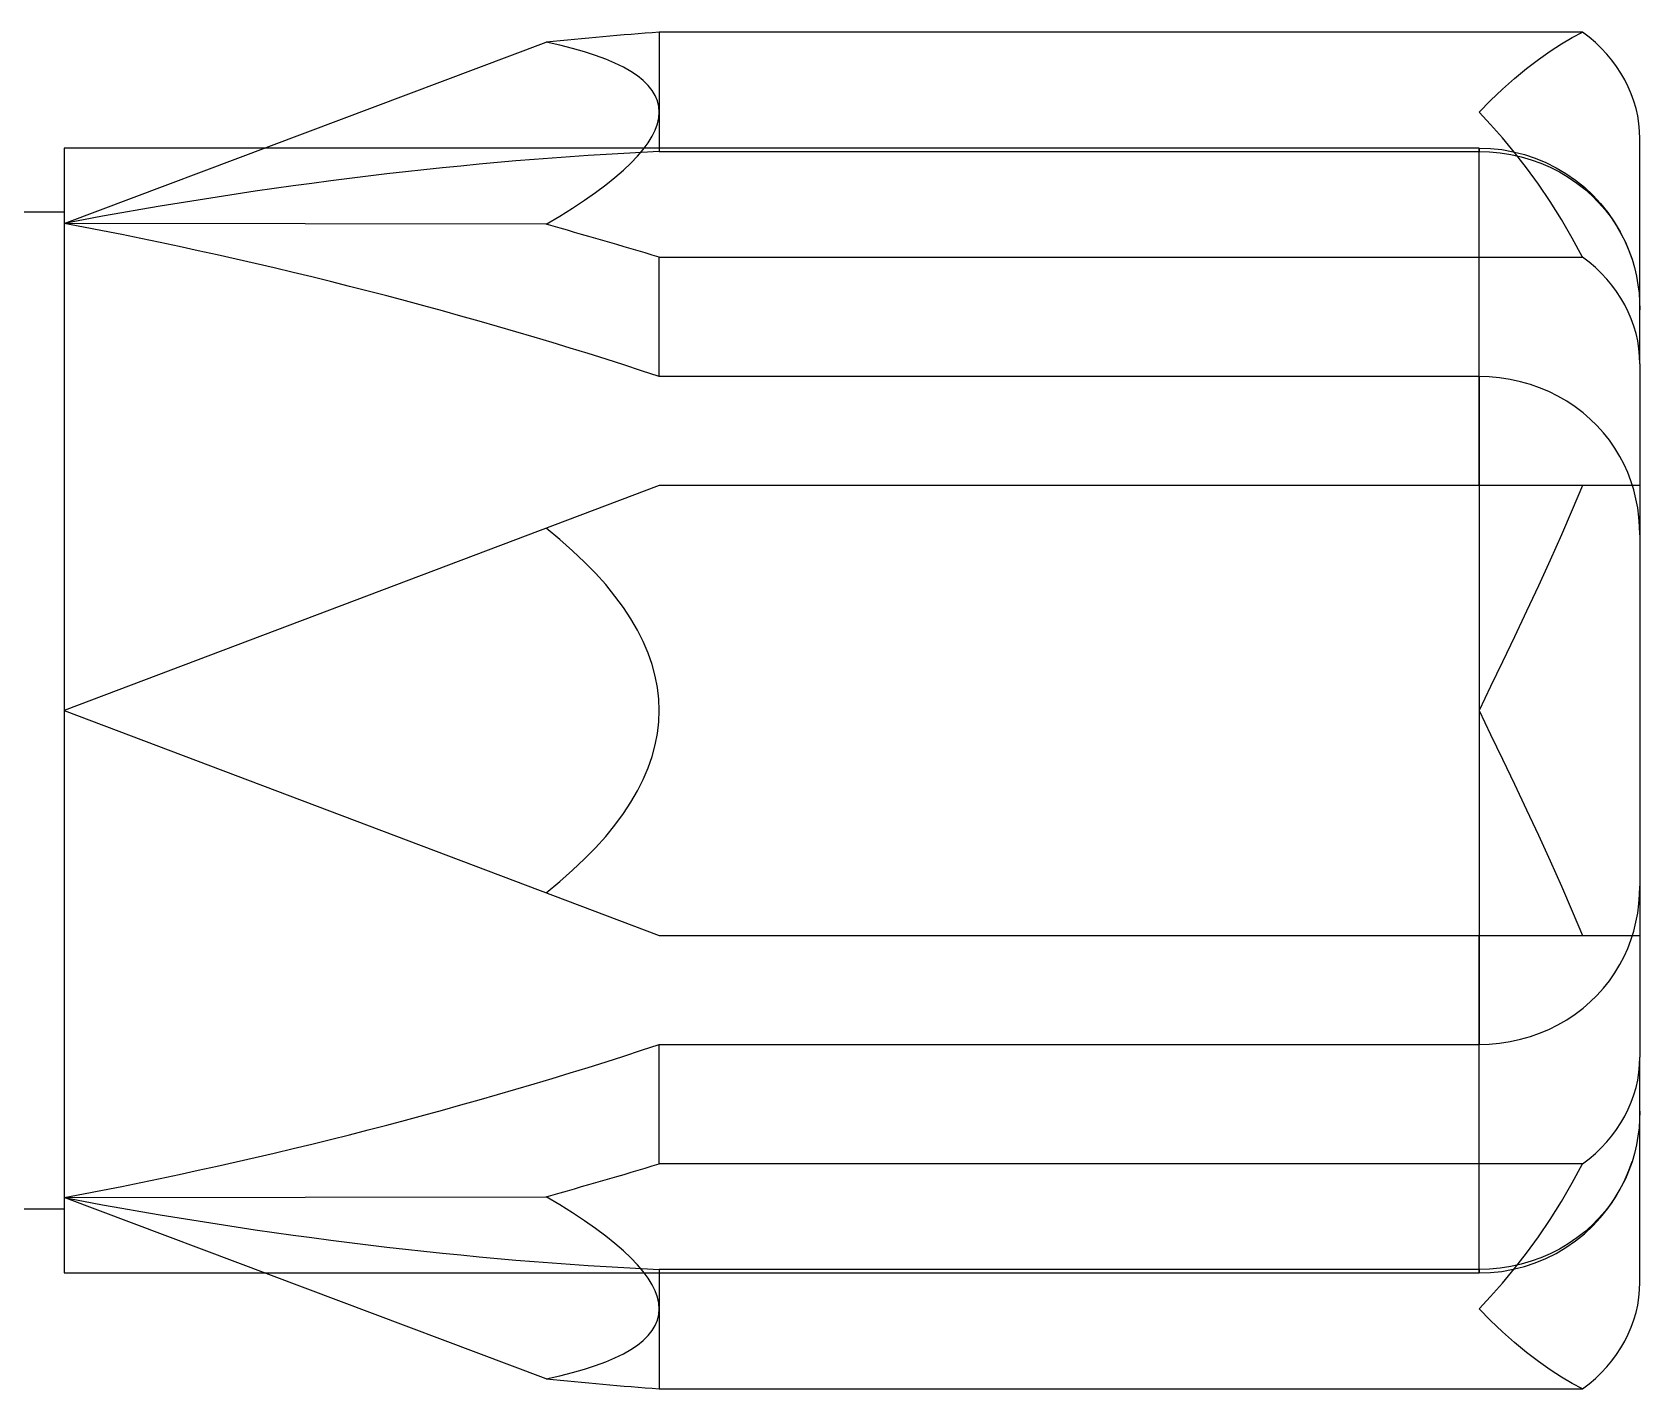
# Model space of a CAD drawing. Header units: millimetres. Extents: x 256 to 2599, y 626 to 1192.
# Drawn here: x 1910.98 to 1918.9, y 1050.28 to 1056.96 of the extents above; entities that cross this region are included whole.
import ezdxf

# ---------------------------------------------------------------- set-up
doc = ezdxf.new("R2010")
doc.units = ezdxf.units.MM
doc.layers.add('MAIN-1', color=7, linetype='Continuous')
doc.layers.add('MAIN-2', color=7, linetype='Continuous')

msp = doc.modelspace()

# ---------------------------------------------------------------- linework, layer by layer
at = {"layer": 'MAIN-1'}
for p, q in [((1918.617, 1056.9596), (1914.0703, 1056.9596)), ((1918.5667, 1056.9332), (1918.617, 1056.9596)), ((1911.1412, 1056.0176), (1913.5132, 1056.9105)), ((1918.4002, 1056.825), (1918.4578, 1056.8658)), ((1918.4578, 1056.8658), (1918.5135, 1056.9019)), ((1918.5135, 1056.9019), (1918.5667, 1056.9332)), ((1918.3415, 1056.7799), (1918.4002, 1056.825)), ((1918.2231, 1056.6786), (1918.2823, 1056.731)), ((1918.2823, 1056.731), (1918.3415, 1056.7799)), ((1918.1648, 1056.6234), (1918.2231, 1056.6786)), ((1918.1078, 1056.5661), (1918.1648, 1056.6234)), ((1918.1648, 1056.5052), (1918.1078, 1056.5661)), ((1918.2231, 1056.439), (1918.1648, 1056.5052)), ((1918.2823, 1056.3675), (1918.2231, 1056.439)), ((1918.8995, 1055.3263), (1918.8995, 1056.4346)), ((1912.1273, 1056.3888), (1911.1412, 1056.3888)), ((1911.1412, 1056.3888), (1911.1412, 1056.0176)), ((1918.3415, 1056.2911), (1918.2823, 1056.3675)), ((1918.4002, 1056.2101), (1918.3415, 1056.2911)), ((1918.4578, 1056.1251), (1918.4002, 1056.2101)), ((1918.5135, 1056.0365), (1918.4578, 1056.1251)), ((1911.1412, 1056.0722), (1910.8245, 1056.0722)), ((1911.1412, 1056.0176), (1911.1412, 1051.2184)), ((1913.5132, 1056.013), (1911.1412, 1056.0176)), ((1918.5667, 1055.945), (1918.5135, 1056.0365)), ((1918.617, 1055.8513), (1918.5667, 1055.945)), ((1914.0703, 1055.2631), (1914.0703, 1055.8513)), ((1914.0703, 1055.8513), (1918.617, 1055.8513)), ((1918.8995, 1055.3263), (1918.8995, 1054.4839)), ((1918.1078, 1055.2631), (1914.0703, 1055.2631)), ((1918.1078, 1055.2631), (1918.1078, 1053.618)), ((1918.1575, 1055.2616), (1918.1078, 1055.2631)), ((1918.2089, 1055.257), (1918.1575, 1055.2616)), ((1918.2606, 1055.249), (1918.2089, 1055.257)), ((1918.3115, 1055.2378), (1918.2606, 1055.249)), ((1918.3604, 1055.2239), (1918.3115, 1055.2378)), ((1918.4061, 1055.2078), (1918.3604, 1055.2239)), ((1918.4511, 1055.1889), (1918.4061, 1055.2078)), ((1918.4961, 1055.1666), (1918.4511, 1055.1889)), ((1918.5398, 1055.1413), (1918.4961, 1055.1666)), ((1918.5814, 1055.1135), (1918.5398, 1055.1413)), ((1918.6201, 1055.0841), (1918.5814, 1055.1135)), ((1918.6552, 1055.0537), (1918.6201, 1055.0841)), ((1918.6881, 1055.0215), (1918.6552, 1055.0537)), ((1918.7199, 1054.9864), (1918.6881, 1055.0215)), ((1918.7496, 1054.9489), (1918.7199, 1054.9864)), ((1918.7768, 1054.9098), (1918.7496, 1054.9489)), ((1918.8009, 1054.8698), (1918.7768, 1054.9098)), ((1918.8219, 1054.8298), (1918.8009, 1054.8698)), ((1918.8397, 1054.7903), (1918.8219, 1054.8298)), ((1918.8555, 1054.7489), (1918.8397, 1054.7903)), ((1918.8692, 1054.7056), (1918.8555, 1054.7489)), ((1918.8804, 1054.6611), (1918.8692, 1054.7056)), ((1918.889, 1054.616), (1918.8804, 1054.6611)), ((1918.8949, 1054.571), (1918.889, 1054.616)), ((1918.8983, 1054.5267), (1918.8949, 1054.571)), ((1918.8995, 1054.4839), (1918.8983, 1054.5267)), ((1918.8995, 1054.4839), (1918.8995, 1053.618)), ((1918.1078, 1053.618), (1918.1078, 1051.9729)), ((1918.8995, 1053.618), (1918.8995, 1052.7521)), ((1918.8983, 1052.7093), (1918.8995, 1052.7521)), ((1918.8995, 1052.7521), (1918.8995, 1051.9097)), ((1918.8949, 1052.665), (1918.8983, 1052.7093)), ((1918.8804, 1052.5749), (1918.889, 1052.62)), ((1918.889, 1052.62), (1918.8949, 1052.665)), ((1918.8555, 1052.4872), (1918.8692, 1052.5304)), ((1918.8692, 1052.5304), (1918.8804, 1052.5749)), ((1918.8219, 1052.4062), (1918.8397, 1052.4458)), ((1918.8397, 1052.4458), (1918.8555, 1052.4872)), ((1918.7768, 1052.3262), (1918.8009, 1052.3662)), ((1918.8009, 1052.3662), (1918.8219, 1052.4062)), ((1918.7199, 1052.2496), (1918.7496, 1052.2871)), ((1918.7496, 1052.2871), (1918.7768, 1052.3262)), ((1918.6552, 1052.1823), (1918.6881, 1052.2145)), ((1918.6881, 1052.2145), (1918.7199, 1052.2496)), ((1918.5398, 1052.0947), (1918.5814, 1052.1225)), ((1918.5814, 1052.1225), (1918.6201, 1052.152)), ((1918.6201, 1052.152), (1918.6552, 1052.1823)), ((1918.4061, 1052.0282), (1918.4511, 1052.0472)), ((1918.4511, 1052.0472), (1918.4961, 1052.0695)), ((1918.4961, 1052.0695), (1918.5398, 1052.0947)), ((1914.0703, 1051.3847), (1914.0703, 1051.9729)), ((1914.0703, 1051.9729), (1918.1078, 1051.9729)), ((1918.1078, 1051.9729), (1918.1575, 1051.9744)), ((1918.1575, 1051.9744), (1918.2089, 1051.9791)), ((1918.2089, 1051.9791), (1918.2606, 1051.987)), ((1918.2606, 1051.987), (1918.3115, 1051.9982)), ((1918.3115, 1051.9982), (1918.3604, 1052.0121)), ((1918.3604, 1052.0121), (1918.4061, 1052.0282)), ((1918.8995, 1050.8014), (1918.8995, 1051.9097)), ((1918.617, 1051.3847), (1914.0703, 1051.3847)), ((1918.5667, 1051.291), (1918.617, 1051.3847)), ((1918.5135, 1051.1995), (1918.5667, 1051.291)), ((1911.1412, 1051.2184), (1913.5132, 1051.223)), ((1913.5132, 1050.3255), (1911.1412, 1051.2184)), ((1911.1412, 1051.2184), (1911.1412, 1050.8472)), ((1918.4578, 1051.1109), (1918.5135, 1051.1995)), ((1910.8245, 1051.1639), (1911.1412, 1051.1639)), ((1918.4002, 1051.0259), (1918.4578, 1051.1109)), ((1918.3415, 1050.945), (1918.4002, 1051.0259)), ((1918.2823, 1050.8685), (1918.3415, 1050.945)), ((1918.2231, 1050.7971), (1918.2823, 1050.8685)), ((1911.1412, 1050.8472), (1912.1273, 1050.8472)), ((1918.1648, 1050.7308), (1918.2231, 1050.7971)), ((1918.1078, 1050.67), (1918.1648, 1050.7308)), ((1918.1648, 1050.6126), (1918.1078, 1050.67)), ((1918.2231, 1050.5575), (1918.1648, 1050.6126)), ((1918.2823, 1050.5051), (1918.2231, 1050.5575)), ((1918.3415, 1050.4561), (1918.2823, 1050.5051)), ((1918.4002, 1050.411), (1918.3415, 1050.4561)), ((1918.4578, 1050.3702), (1918.4002, 1050.411)), ((1918.5135, 1050.3341), (1918.4578, 1050.3702)), ((1918.5667, 1050.3028), (1918.5135, 1050.3341)), ((1918.617, 1050.2764), (1918.5667, 1050.3028)), ((1914.0703, 1050.2764), (1918.617, 1050.2764))]:
    msp.add_line(p, q, dxfattribs=at)
for centre, major_axis, ratio, start_param, end_param in [((1911.1412, 1053.618), (-8.9768, -1.8939), 0.315108, -1.968805, -1.903992), ((1918.1078, 1056.4346), (-0.7917, 0), 0.866025, 3.141593, 4.013738), ((1898.3262, 1053.618), (-15.741, -2.9811), 0.104406, 2.855009, 3.388636), ((1911.1412, 1053.618), (-7.3067, 1.5415), 0.315108, -1.915931, -1.504415), ((1911.1412, 1053.618), (8.9768, -1.8939), 0.315108, 1.305552, 1.370364), ((1918.1078, 1055.3263), (0.7917, 0), 0.866025, 0, 0.872145), ((1911.1412, 1053.618), (7.3067, 1.5415), 0.315108, -1.637178, -1.225661), ((1918.1078, 1051.9097), (-0.7917, 0), 0.866025, 2.269448, 3.141593), ((1911.1412, 1053.618), (-8.9768, -1.8939), 0.315108, 1.771228, 1.836041), ((1898.3262, 1053.618), (-15.741, 2.9811), 0.104406, 2.894549, 3.428177), ((1918.1078, 1050.8014), (0.7917, 0), 0.866025, -0.872145, 0), ((1911.1412, 1053.618), (8.9768, -1.8939), 0.315108, -1.237601, -1.172788)]:
    msp.add_ellipse(centre, major_axis=major_axis, ratio=ratio, start_param=start_param, end_param=end_param, dxfattribs=at)
at = {"layer": 'MAIN-2'}
for p, q in [((1914.0703, 1056.9596), (1914.0703, 1056.3714)), ((1918.1078, 1056.3888), (1912.1273, 1056.3888)), ((1914.0703, 1056.3714), (1918.1078, 1056.3714)), ((1918.1078, 1054.7263), (1918.1078, 1056.3888)), ((1918.1078, 1056.3888), (1918.1078, 1056.3714)), ((1918.1078, 1056.3888), (1918.1643, 1056.3868)), ((1918.1078, 1056.3714), (1918.1585, 1056.3699)), ((1918.1585, 1056.3699), (1918.2109, 1056.365)), ((1918.1643, 1056.3868), (1918.2205, 1056.3808)), ((1918.2109, 1056.365), (1918.2636, 1056.3568)), ((1918.2205, 1056.3808), (1918.2761, 1056.3707)), ((1918.2636, 1056.3568), (1918.3154, 1056.3452)), ((1918.2761, 1056.3707), (1918.3308, 1056.3568)), ((1918.3154, 1056.3452), (1918.365, 1056.3308)), ((1918.3308, 1056.3568), (1918.3845, 1056.3389)), ((1918.365, 1056.3308), (1918.4113, 1056.3141)), ((1918.3845, 1056.3389), (1918.4367, 1056.3173)), ((1918.4113, 1056.3141), (1918.4572, 1056.2943)), ((1918.4367, 1056.3173), (1918.4872, 1056.292)), ((1918.4572, 1056.2943), (1918.503, 1056.2712)), ((1918.4872, 1056.292), (1918.5358, 1056.2631)), ((1918.503, 1056.2712), (1918.5473, 1056.245)), ((1918.5358, 1056.2631), (1918.5822, 1056.2309)), ((1918.5473, 1056.245), (1918.5892, 1056.2162)), ((1918.5822, 1056.2309), (1918.6262, 1056.1955)), ((1918.5892, 1056.2162), (1918.6279, 1056.1859)), ((1918.6262, 1056.1955), (1918.6676, 1056.157)), ((1918.6279, 1056.1859), (1918.6629, 1056.1548)), ((1918.6629, 1056.1548), (1918.6963, 1056.1212)), ((1918.6676, 1056.157), (1918.7061, 1056.1156)), ((1918.6963, 1056.1212), (1918.7282, 1056.0847)), ((1918.7061, 1056.1156), (1918.7416, 1056.0716)), ((1918.7282, 1056.0847), (1918.7578, 1056.046)), ((1918.7416, 1056.0716), (1918.7738, 1056.0252)), ((1918.7578, 1056.046), (1918.7846, 1056.0057)), ((1918.7738, 1056.0252), (1918.8026, 1055.9766)), ((1918.7846, 1056.0057), (1918.8082, 1055.9649)), ((1918.8026, 1055.9766), (1918.8279, 1055.926)), ((1918.8082, 1055.9649), (1918.8284, 1055.9243)), ((1918.8279, 1055.926), (1918.8459, 1055.8835)), ((1918.8284, 1055.9243), (1918.8458, 1055.8836)), ((1918.8458, 1055.8836), (1918.8611, 1055.8406)), ((1918.8459, 1055.8835), (1918.8613, 1055.84)), ((1918.8611, 1055.8406), (1918.8731, 1055.7997)), ((1918.8731, 1055.7997), (1918.8829, 1055.7578)), ((1918.8829, 1055.7578), (1918.8903, 1055.7156)), ((1918.8903, 1055.7156), (1918.8955, 1055.6736)), ((1918.8955, 1055.6736), (1918.8985, 1055.6322)), ((1918.8985, 1055.6322), (1918.8995, 1055.5922)), ((1914.0703, 1054.7263), (1911.1412, 1053.618)), ((1918.1078, 1054.7263), (1914.0703, 1054.7263)), ((1914.0703, 1054.7263), (1914.0703, 1054.7263)), ((1918.1575, 1054.7263), (1918.1078, 1054.7263)), ((1918.2089, 1054.7263), (1918.1575, 1054.7263)), ((1918.2606, 1054.7263), (1918.2089, 1054.7263)), ((1918.3115, 1054.7263), (1918.2606, 1054.7263)), ((1918.3604, 1054.7263), (1918.3115, 1054.7263)), ((1918.4061, 1054.7263), (1918.3604, 1054.7263)), ((1918.4511, 1054.7263), (1918.4061, 1054.7263)), ((1918.4961, 1054.7263), (1918.4511, 1054.7263)), ((1918.5398, 1054.7263), (1918.4961, 1054.7263)), ((1918.5814, 1054.7263), (1918.5398, 1054.7263)), ((1918.617, 1054.7263), (1918.5667, 1054.6063)), ((1918.6201, 1054.7263), (1918.5814, 1054.7263)), ((1918.6552, 1054.7263), (1918.6201, 1054.7263)), ((1918.6881, 1054.7263), (1918.6552, 1054.7263)), ((1918.7199, 1054.7263), (1918.6881, 1054.7263)), ((1918.7496, 1054.7263), (1918.7199, 1054.7263)), ((1918.7768, 1054.7263), (1918.7496, 1054.7263)), ((1918.8009, 1054.7263), (1918.7768, 1054.7263)), ((1918.8219, 1054.7263), (1918.8009, 1054.7263)), ((1918.8397, 1054.7263), (1918.8219, 1054.7263)), ((1918.8555, 1054.7263), (1918.8397, 1054.7263)), ((1918.8692, 1054.7263), (1918.8555, 1054.7263)), ((1918.8804, 1054.7263), (1918.8692, 1054.7263)), ((1918.889, 1054.7263), (1918.8804, 1054.7263)), ((1918.8949, 1054.7263), (1918.889, 1054.7263)), ((1918.8983, 1054.7263), (1918.8949, 1054.7263)), ((1918.8995, 1054.7263), (1918.8983, 1054.7263)), ((1918.8995, 1054.7263), (1918.8995, 1054.7263)), ((1918.5667, 1054.6063), (1918.5135, 1054.4834)), ((1918.5135, 1054.4834), (1918.4578, 1054.3587)), ((1918.4578, 1054.3587), (1918.4002, 1054.2329)), ((1918.4002, 1054.2329), (1918.3415, 1054.1069)), ((1918.3415, 1054.1069), (1918.2823, 1053.9815)), ((1918.2823, 1053.9815), (1918.2231, 1053.8576)), ((1918.2231, 1053.8576), (1918.1648, 1053.7362)), ((1918.1648, 1053.7362), (1918.1078, 1053.618)), ((1911.1412, 1053.618), (1914.0703, 1052.5097)), ((1918.1078, 1053.618), (1918.1648, 1053.4998)), ((1918.1648, 1053.4998), (1918.2231, 1053.3784)), ((1918.2231, 1053.3784), (1918.2823, 1053.2545)), ((1918.2823, 1053.2545), (1918.3415, 1053.1291)), ((1918.3415, 1053.1291), (1918.4002, 1053.0031)), ((1918.4002, 1053.0031), (1918.4578, 1052.8773)), ((1918.4578, 1052.8773), (1918.5135, 1052.7526)), ((1918.5135, 1052.7526), (1918.5667, 1052.6298)), ((1918.5667, 1052.6298), (1918.617, 1052.5097)), ((1914.0703, 1052.5097), (1918.1078, 1052.5097)), ((1914.0703, 1052.5097), (1914.0703, 1052.5097)), ((1918.1078, 1050.8472), (1918.1078, 1052.5097)), ((1918.1078, 1052.5097), (1918.1575, 1052.5097)), ((1918.1575, 1052.5097), (1918.2089, 1052.5097)), ((1918.2089, 1052.5097), (1918.2606, 1052.5097)), ((1918.2606, 1052.5097), (1918.3115, 1052.5097)), ((1918.3115, 1052.5097), (1918.3604, 1052.5097)), ((1918.3604, 1052.5097), (1918.4061, 1052.5097)), ((1918.4061, 1052.5097), (1918.4511, 1052.5097)), ((1918.4511, 1052.5097), (1918.4961, 1052.5097)), ((1918.4961, 1052.5097), (1918.5398, 1052.5097)), ((1918.5398, 1052.5097), (1918.5814, 1052.5097)), ((1918.5814, 1052.5097), (1918.6201, 1052.5097)), ((1918.6201, 1052.5097), (1918.6552, 1052.5097)), ((1918.6552, 1052.5097), (1918.6881, 1052.5097)), ((1918.6881, 1052.5097), (1918.7199, 1052.5097)), ((1918.7199, 1052.5097), (1918.7496, 1052.5097)), ((1918.7496, 1052.5097), (1918.7768, 1052.5097)), ((1918.7768, 1052.5097), (1918.8009, 1052.5097)), ((1918.8009, 1052.5097), (1918.8219, 1052.5097)), ((1918.8219, 1052.5097), (1918.8397, 1052.5097)), ((1918.8397, 1052.5097), (1918.8555, 1052.5097)), ((1918.8555, 1052.5097), (1918.8692, 1052.5097)), ((1918.8692, 1052.5097), (1918.8804, 1052.5097)), ((1918.8804, 1052.5097), (1918.889, 1052.5097)), ((1918.889, 1052.5097), (1918.8949, 1052.5097)), ((1918.8949, 1052.5097), (1918.8983, 1052.5097)), ((1918.8983, 1052.5097), (1918.8995, 1052.5097)), ((1918.8995, 1052.5097), (1918.8995, 1052.5097)), ((1918.8995, 1051.6438), (1918.8985, 1051.6038)), ((1918.8955, 1051.5625), (1918.8903, 1051.5204)), ((1918.8985, 1051.6038), (1918.8955, 1051.5625)), ((1918.8903, 1051.5204), (1918.8829, 1051.4782)), ((1918.8731, 1051.4364), (1918.8611, 1051.3954)), ((1918.8829, 1051.4782), (1918.8731, 1051.4364)), ((1918.8279, 1051.31), (1918.8459, 1051.3525)), ((1918.8458, 1051.3525), (1918.8284, 1051.3117)), ((1918.8611, 1051.3954), (1918.8458, 1051.3525)), ((1918.8459, 1051.3525), (1918.8613, 1051.396)), ((1918.7738, 1051.2109), (1918.8026, 1051.2595)), ((1918.8082, 1051.2712), (1918.7846, 1051.2303)), ((1918.8026, 1051.2595), (1918.8279, 1051.31)), ((1918.8284, 1051.3117), (1918.8082, 1051.2712)), ((1918.7578, 1051.19), (1918.7282, 1051.1513)), ((1918.7416, 1051.1644), (1918.7738, 1051.2109)), ((1918.7846, 1051.2303), (1918.7578, 1051.19)), ((1918.6963, 1051.1148), (1918.6629, 1051.0812)), ((1918.6676, 1051.0791), (1918.7061, 1051.1204)), ((1918.7282, 1051.1513), (1918.6963, 1051.1148)), ((1918.7061, 1051.1204), (1918.7416, 1051.1644)), ((1918.5892, 1051.0198), (1918.5473, 1050.9911)), ((1918.5822, 1051.0051), (1918.6262, 1051.0406)), ((1918.6279, 1051.0501), (1918.5892, 1051.0198)), ((1918.6262, 1051.0406), (1918.6676, 1051.0791)), ((1918.6629, 1051.0812), (1918.6279, 1051.0501)), ((1918.4572, 1050.9417), (1918.4113, 1050.9219)), ((1918.4367, 1050.9188), (1918.4872, 1050.944)), ((1918.503, 1050.9649), (1918.4572, 1050.9417)), ((1918.4872, 1050.944), (1918.5358, 1050.9729)), ((1918.5473, 1050.9911), (1918.503, 1050.9649)), ((1918.5358, 1050.9729), (1918.5822, 1051.0051)), ((1914.0703, 1050.8646), (1914.0703, 1050.2764)), ((1918.1078, 1050.8646), (1914.0703, 1050.8646)), ((1918.1585, 1050.8662), (1918.1078, 1050.8646)), ((1918.1078, 1050.8646), (1918.1078, 1050.8472)), ((1918.1078, 1050.8472), (1918.1643, 1050.8492)), ((1918.2109, 1050.871), (1918.1585, 1050.8662)), ((1918.1643, 1050.8492), (1918.2205, 1050.8553)), ((1918.2636, 1050.8792), (1918.2109, 1050.871)), ((1918.2205, 1050.8553), (1918.2761, 1050.8653)), ((1918.3154, 1050.8909), (1918.2636, 1050.8792)), ((1918.2761, 1050.8653), (1918.3308, 1050.8793)), ((1918.365, 1050.9053), (1918.3154, 1050.8909)), ((1918.3308, 1050.8793), (1918.3845, 1050.8971)), ((1918.4113, 1050.9219), (1918.365, 1050.9053)), ((1918.3845, 1050.8971), (1918.4367, 1050.9188)), ((1912.1273, 1050.8472), (1918.1078, 1050.8472))]:
    msp.add_line(p, q, dxfattribs=at)
for centre, major_axis, ratio, start_param, end_param in [((1911.1412, 1053.618), (7.3067, 1.5415), 0.315108, 1.092898, 1.504415), ((1898.3262, 1053.618), (-15.7441, 0), 0.216216, 2.874779, 3.408406), ((1911.1412, 1053.618), (-7.3067, 1.5415), 0.315108, 1.637178, 2.048695)]:
    msp.add_ellipse(centre, major_axis=major_axis, ratio=ratio, start_param=start_param, end_param=end_param, dxfattribs=at)

doc.saveas('drawing.dxf')
